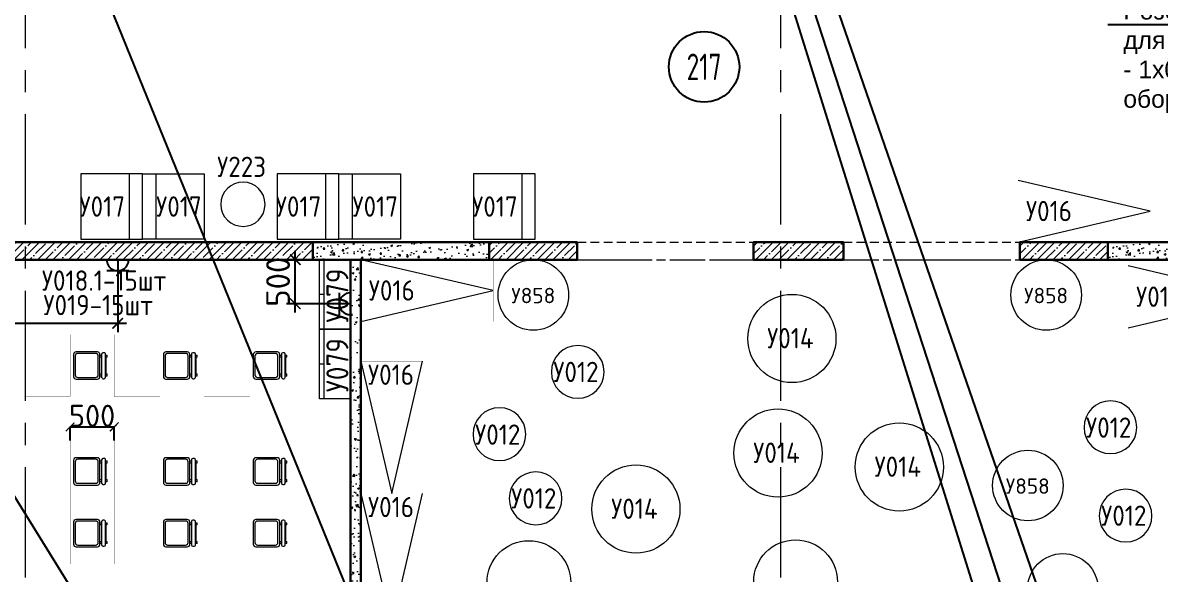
# Model space of a CAD drawing. Header units: millimetres. Extents: x -8417289 to 9420486, y 0 to 166066.
# Drawn here: x -51323 to -38416, y 67430 to 73682 of the extents above; entities that cross this region are included whole.
import ezdxf
from ezdxf import colors
from ezdxf.entities.mleader import LeaderData, LeaderLine
from ezdxf.enums import TextEntityAlignment as Align
from ezdxf.math import Vec2, Vec3

# ---------------------------------------------------------------- set-up
doc = ezdxf.new("R2010")
doc.units = ezdxf.units.MM
doc.header["$MEASUREMENT"] = 0
doc.header["$PDMODE"] = 3
doc.header["$PDSIZE"] = -4
doc.linetypes.add('ADSK_Штриховая_ш2 п1', pattern=[3, 2, -1])
doc.linetypes.add('CENTER', pattern=[2, 1.25, -0.25, 0.25, -0.25])
doc.layers.get('0').update_dxf_attribs({"color": 250, "lineweight": 9})
doc.layers.get('Defpoints').update_dxf_attribs({"color": 6})
for name, color, linetype, lineweight in [('_АР ТЕКСТ', 250, 'Continuous', 25), ('АР_Маркер экспликации', 239, 'Continuous', 13), ('АР_Номер помещения', 1, 'Continuous', 25), ('АР_Оси', 195, 'Continuous', 9), ('АР_Перегородки газоблок', 165, 'Continuous', 30), ('АР_Перегородки газоблок_Штрих', 165, 'Continuous', 5), ('АР_Сущ Несущая стена', 216, 'Continuous', 30), ('АР_тонкая линия', 250, 'Continuous', 0), ('АР_Штриховка монолит', 250, 'Continuous', 9), ('ТХ_мебель передв', 250, 'Continuous', 13), ('ТХ_ОСНОВНОЙ', 103, 'Continuous', 25)]:
    doc.layers.add(name, color=color, linetype=linetype, lineweight=lineweight)
for name, color, linetype in [('ТХ_мебель передв_поз', 251, 'Continuous'), ('ТХ_привязки ЭО', 96, 'Continuous'), ('ТХ_привязки_ВК', 174, 'Continuous'), ('ТХ_привязки_СС', 3, 'Continuous'), ('ТХ_привязки_ЭО', 96, 'Continuous'), ('ТХ_размеры', 240, 'Continuous'), ('ТХ_розетки ЭО', 86, 'Continuous')]:
    doc.layers.add(name, color=color, linetype=linetype)
doc.styles.add('GOST 2.304', font='CS_Gost2304.shx')
doc.styles.add('gost_A', font='CS_Gost2304.shx', dxfattribs={"width": 0.71})
doc.styles.add('ISOCPEUR', font='isocpeur.TTF')
doc.styles.add('ISOCPEUR_1', font='isocpeur.TTF', dxfattribs={"width": 0.9, "height": 250})
doc.dimstyles.new('R_100', dxfattribs={"dimtxt": 270, "dimasz": 120, "dimexe": 100, "dimexo": 0, "dimgap": 60, "dimtad": 1, "dimdec": 0, "dimrnd": 50, "dimzin": 0, "dimdsep": 46, "dimtxsty": 'ISOCPEUR', "dimblk": 'ARCHTICK', "dimcen": 0, "dimdle": 100, "dimclrd": 256, "dimclre": 256, "dimclrt": 256, "dimadec": 0, "dimazin": 0, "dimtfac": 2, "dimtdec": 0, "dimtofl": 0, "dimtmove": 1, "dimatfit": 3, "dimfxl": 1, "dimtvp": 3, "dimtolj": 1, "dimtzin": 0, "dimarcsym": 0})
doc.dimstyles.new('Копия SPDS', dxfattribs={"dimtxt": 250, "dimasz": 100, "dimexe": 0.5, "dimexo": 0.625, "dimtad": 1, "dimdec": 0, "dimrnd": 10, "dimtxsty": 'ISOCPEUR', "dimblk": 'ARCHTICK', "dimcen": 2.5, "dimdle": 0.5, "dimclrd": 256, "dimclre": 256, "dimclrt": 256, "dimadec": 0, "dimazin": 2, "dimtfac": 0.75, "dimtdec": 0, "dimtmove": 1, "dimatfit": 3, "dimfxl": 1, "dimtolj": 1, "dimarcsym": 1})

# ---------------------------------------------------------------- blocks, each defined once
blk = doc.blocks.new('*U1767')
at = {"layer": 'АР_Номер помещения', "color": 7}
blk.add_circle((-14214, 6090), 400, dxfattribs=at)
at = {"color": 7, "style": 'ISOCPEUR', "width": 0.7, "flags": 1}
blk.add_attdef('КАТЕГОРИЯ', (-499, -2092), '', height=250, dxfattribs=at)
at = {"layer": 'АР_Номер помещения', "color": 7, "style": 'ISOCPEUR', "width": 0.7}
blk.add_attdef('НОМЕР_ПОМЕЩЕНИЯ', text='', height=300, dxfattribs=at).set_placement((-14214, 6090), align=Align.MIDDLE_CENTER)
blk = doc.blocks.new('_DotSmall')
at = {"color": 0, "linetype": 'ByBlock', "const_width": 0.5}
blk.add_lwpolyline([(-0.0625, 0, 1), (0.0625, 0, 1)], format="xyb", close=True, dxfattribs=at)
blk = doc.blocks.new('стул 5  340х340')
at = {"linetype": 'ByBlock', "extrusion": (-6.19742e-05, 0.000470712, 1)}
for p, q in [((-15341, 16665, 197), (-15316, 16665, 197)), ((-15341, 16665, 197), (-15341, 16642, 197)), ((-15316, 16642, 197), (-15316, 16665, 197)), ((-15316, 16653, 197), (-15129, 16653, 197)), ((-15129, 16665, 197), (-15104, 16665, 197)), ((-15129, 16665, 197), (-15129, 16642, 197)), ((-15104, 16642, 197), (-15104, 16665, 197)), ((-15375, 16628, 197), (-15375, 16620, 197)), ((-15087, 16642, 197), (-15361, 16642, 197)), ((-15361, 16606, 197), (-15087, 16606, 197)), ((-15341, 16606, 197), (-15341, 16583, 197)), ((-15316, 16583, 197), (-15316, 16606, 197)), ((-15129, 16606, 197), (-15129, 16583, 197)), ((-15104, 16583, 197), (-15104, 16606, 197)), ((-15073, 16620, 197), (-15073, 16628, 197))]:
    blk.add_line(p, q, dxfattribs=at)
at = {"ltscale": 100, "extrusion": (-6.19742e-05, 0.000470712, 1), "elevation": 206}
for points in [[(-15348, 16583), (-15097, 16583, -0.414169), (-15068, 16554), (-15068, 16312, -0.414258), (-15097, 16283), (-15348, 16283, -0.414169), (-15377, 16312), (-15377, 16554, -0.414258)], [(-15328, 16563), (-15114, 16563, -0.414214), (-15085, 16534), (-15085, 16331, -0.414214), (-15114, 16302), (-15328, 16302, -0.414214), (-15357, 16331), (-15357, 16534, -0.414214)]]:
    blk.add_lwpolyline(points, format="xyb", close=True, dxfattribs=at)
at = {"linetype": 'ByBlock', "extrusion": (-6.19742e-05, 0.000470712, 1)}
for centre, start, end in [((-15361, 16628, 206), 90, 180), ((-15361, 16620, 206), 180, 270), ((-15087, 16628, 206), 0, 90), ((-15087, 16620, 206), 270, 0)]:
    blk.add_arc(centre, 13.9, start, end, dxfattribs=at)
blk = doc.blocks.new('У018.1')
at = {"layer": 'ТХ_мебель передв', "ltscale": 100, "const_width": 1}
blk.add_lwpolyline([(135239, 62061), (135239, 61361), (135759, 61361), (135759, 62061)], close=True, dxfattribs=at)
blk = doc.blocks.new('_ArchTick')
at = {"color": 0, "linetype": 'ByBlock', "const_width": 0.15}
blk.add_lwpolyline([(-0.5, -0.5), (0.5, 0.5)], dxfattribs=at)
blk = doc.blocks.new('*D2646')
at = {"layer": 'Defpoints', "color": 0, "lineweight": 13, "ltscale": 0.1, "transparency": 16777216}
for p in [(-50286, 69100), (-50786, 68946), (-50286, 68946)]:
    blk.add_point(p, dxfattribs=at)
at = {"layer": 'ТХ_размеры', "lineweight": -2, "ltscale": 0.1, "transparency": 16777216}
for p, q in [((-50786, 68946), (-50786, 69101)), ((-50786, 69100), (-50285, 69100)), ((-50286, 68946), (-50286, 69101))]:
    blk.add_line(p, q, dxfattribs=at)
at = {"layer": 'ТХ_размеры', "lineweight": -2, "ltscale": 0.1, "transparency": 16777216, "xscale": 100, "yscale": 100, "zscale": 100, "rotation": 180}
blk.add_blockref('_ArchTick', (-50786, 69100), dxfattribs=at)
at = {"layer": 'ТХ_размеры', "lineweight": -2, "ltscale": 0.1, "transparency": 16777216, "xscale": 100, "yscale": 100, "zscale": 100}
blk.add_blockref('_ArchTick', (-50286, 69100), dxfattribs=at)
at = {"layer": 'ТХ_размеры', "ltscale": 0.1, "transparency": 16777216, "insert": (-50536, 69226), "char_height": 250, "attachment_point": 5, "style": 'ISOCPEUR'}
blk.add_mtext('\\A1;500', dxfattribs=at)
blk = doc.blocks.new('Шкаф канцелярский закрытый')
at = {"layer": 'ТХ_мебель передв'}
blk.add_lwpolyline([(207495, -155297), (207495, -154509), (207146, -154509), (207146, -155297)], close=True, dxfattribs=at)
for points in [[(207199, -154509), (207199, -155297)], [(207199, -154903), (207146, -154903)]]:
    blk.add_lwpolyline(points, dxfattribs=at)
blk = doc.blocks.new('У012')
at = {"layer": 'ТХ_мебель передв'}
blk.add_open_spline([(-181454, 44964, -1), (-181454, 44799, -1), (-181586, 44667, -1), (-181750, 44667, -1), (-181920, 44667, -1), (-182052, 44799, -1), (-182052, 44964, -1), (-182052, 45133, -1), (-181920, 45265, -1), (-181750, 45265, -1), (-181586, 45265, -1), (-181454, 45133, -1), (-181454, 44964, -1)], degree=3, knots=[0, 0, 0, 0, 1, 1, 1, 2, 2, 2, 3, 3, 3, 4, 4, 4, 4], dxfattribs=at)
blk = doc.blocks.new('У014')
at = {"layer": 'ТХ_мебель передв'}
blk.add_circle((-169652, 43208, -1), 500, dxfattribs=at)
blk = doc.blocks.new('У016')
at = {"layer": 'ТХ_мебель передв', "lineweight": 0, "ltscale": 100, "transparency": 33554687}
for p, q in [((-49562.5, 37416.5), (-49212.5, 35916.5)), ((-49212.5, 35916.5), (-48862.5, 37416.5))]:
    blk.add_line(p, q, dxfattribs=at)
at = {"layer": 'ТХ_мебель передв', "lineweight": 0, "ltscale": 100, "transparency": 33554687, "const_width": 1}
blk.add_lwpolyline([(-49562.5, 37416.5), (-49562.5, 35916.5), (-48862.5, 35916.5), (-48862.5, 37416.5)], close=True, dxfattribs=at)
blk = doc.blocks.new('У017')
at = {"layer": 'ТХ_мебель передв'}
blk.add_lwpolyline([(252942, -218302), (253682, -218302), (253682, -219002), (252942, -219002)], close=True, dxfattribs=at)
blk.add_lwpolyline([(252942, -219002), (252942, -218852), (253682, -218852), (253682, -219002)], dxfattribs=at)
blk = doc.blocks.new('Стол низкий')
at = {"layer": 'ТХ_мебель передв'}
blk.add_open_spline([(184400, -228430, 0), (184400, -228568, 0), (184288, -228679, 0), (184151, -228679, 0), (184013, -228679, 0), (183897, -228568, 0), (183897, -228430, 0), (183897, -228287, 0), (184013, -228176, 0), (184151, -228176, 0), (184288, -228176, 0), (184400, -228287, 0), (184400, -228430, 0)], degree=3, knots=[0, 0, 0, 0, 1, 1, 1, 2, 2, 2, 3, 3, 3, 4, 4, 4, 4], dxfattribs=at)
blk = doc.blocks.new('_None')
blk = doc.blocks.new('_DotBlank')
at = {"color": 0, "linetype": 'ByBlock', "lineweight": -2}
blk.add_line((-0.5, 0), (-1, 0), dxfattribs=at)
blk.add_circle((0, 0), 0.5, dxfattribs=at)
blk = doc.blocks.new('_Dot')
at = {"color": 0, "linetype": 'ByBlock', "lineweight": -2}
blk.add_line((-0.5, 0), (-1, 0), dxfattribs=at)
at = {"color": 0, "linetype": 'ByBlock', "const_width": 0.5}
blk.add_lwpolyline([(-0.25, 0, 1), (0.25, 0, 1)], format="xyb", close=True, dxfattribs=at)
blk = doc.blocks.new('*U3110')
at = {"color": 0, "linetype": 'ByBlock', "lineweight": -2}
for p, q in [((0, 2.5), (0, -2.5)), ((0, 0), (2.5, 0)), ((2.5, 2.5), (2.5, -2.5)), ((2.5, 0), (5, 0))]:
    blk.add_line(p, q, dxfattribs=at)
blk.add_arc((0, 0), 2.5, 270, 90, dxfattribs=at)
at = {"style": 'GOST 2.304', "width": 0.8, "flags": 1}
blk.add_attdef('MARKA', (-9.86, 4.54), '', height=2.5, dxfattribs=at)
at = {"ltscale": 50, "style": 'gost_A', "width": 0.71}
blk.add_attdef('№GRUP', text='', height=2.5, dxfattribs=at).set_placement((5.14, 6.05), align=Align.MIDDLE_CENTER)
blk = doc.blocks.new('*D2906')
at = {"layer": 'Defpoints', "color": 0, "linetype": 'ByBlock', "lineweight": 13, "ltscale": 500, "transparency": 16777216}
for p in [(-53746, 70996), (-50246, 70808), (-50246, 70275)]:
    blk.add_point(p, dxfattribs=at)
at = {"layer": 'ТХ_привязки_ЭО', "linetype": 'ByBlock', "lineweight": -2, "ltscale": 500, "transparency": 16777216}
for p, q in [((-53746, 70996), (-53746, 70175)), ((-50246, 70808), (-50246, 70175)), ((-53846, 70275), (-50146, 70275))]:
    blk.add_line(p, q, dxfattribs=at)
at = {"layer": 'ТХ_привязки_ЭО', "linetype": 'ByBlock', "lineweight": -2, "ltscale": 500, "transparency": 16777216, "xscale": 120, "yscale": 120, "zscale": 120, "rotation": 180}
blk.add_blockref('_ArchTick', (-53746, 70275), dxfattribs=at)
at = {"layer": 'ТХ_привязки_ЭО', "linetype": 'ByBlock', "lineweight": -2, "ltscale": 500, "transparency": 16777216, "xscale": 120, "yscale": 120, "zscale": 120}
blk.add_blockref('_ArchTick', (-50246, 70275), dxfattribs=at)
at = {"layer": 'ТХ_привязки_ЭО', "linetype": 'ByBlock', "lineweight": 13, "ltscale": 500, "transparency": 16777216, "insert": (-51996, 70470), "char_height": 270, "attachment_point": 5, "style": 'ISOCPEUR'}
blk.add_mtext('\\A1;3500', dxfattribs=at)
blk = doc.blocks.new('*D2909')
at = {"layer": 'Defpoints', "color": 0, "linetype": 'ByBlock', "lineweight": 13, "ltscale": 500, "transparency": 16777216}
for p in [(-48231, 70996), (-47780, 70996), (-47856, 70496)]:
    blk.add_point(p, dxfattribs=at)
at = {"layer": 'ТХ_привязки_ЭО', "linetype": 'ByBlock', "lineweight": -2, "ltscale": 500, "transparency": 16777216}
for p, q in [((-47780, 70996), (-48331, 70996)), ((-48231, 70396), (-48231, 71096)), ((-47856, 70496), (-48331, 70496))]:
    blk.add_line(p, q, dxfattribs=at)
at = {"layer": 'ТХ_привязки_ЭО', "linetype": 'ByBlock', "lineweight": -2, "ltscale": 500, "transparency": 16777216, "xscale": 120, "yscale": 120, "zscale": 120}
for p, rotation in [((-48231, 70996), 90), ((-48231, 70496), 270)]:
    blk.add_blockref('_ArchTick', p, dxfattribs=dict(at, rotation=rotation))
at = {"layer": 'ТХ_привязки_ЭО', "linetype": 'ByBlock', "lineweight": 13, "ltscale": 500, "transparency": 16777216, "insert": (-48426, 70746), "char_height": 270, "attachment_point": 5, "rotation": 90, "style": 'ISOCPEUR'}
blk.add_mtext('\\A1;500', dxfattribs=at)

msp = doc.modelspace()

# ---------------------------------------------------------------- hatches: boundary and pattern name
at = {"layer": 'АР_Перегородки газоблок_Штрих', "ltscale": 100}
h = msp.add_hatch(dxfattribs=at)
h.set_pattern_fill('AR-CONC', color=256, scale=30)
h.set_pattern_definition([(50, (-10792.52, 4150), (215.17805, -18.82564), [22.5, -247.5]), (355, (-10792.52, 4150), (-41.6254, 225.65764), [18, -198]), (100.45144, (-10774.59, 4148.43), (173.55265, 206.832), [19.12206, -210.34263]), (46.1842, (-10792.52, 4210), (320.1724, -49.6558), [33.75, -371.25]), (96.63564, (-10765.84, 4205.86), (280.3986, 292.2356), [28.6831, -315.5141]), (351.18416, (-10792.52, 4210), (280.3986, 292.2356), [27, -297]), (21, (-10762.52, 4195), (179.0721, -120.78567), [22.5, -247.5]), (326, (-10762.52, 4195), (72.9946, 217.545), [18, -198]), (71.45144, (-10747.6, 4184.93), (252.0667, 96.75935), [19.12206, -210.34263]), (37.5, (-10792.52, 4150), (3.64796, 99.86816), [0, -195.6, 0, -201, 0, -198.75]), (7.5, (-10792.52, 4150), (78.92086, 118.32351), [0, -114.6, 0, -191.1, 0, -75.75]), (327.5, (-10859.42, 4150), (160.14673, -6.76646), [0, -75, 0, -234, 0, -310.5]), (317.5, (-10889.42, 4150), (174.95585, 30.0315), [0, -97.5, 0, -155.4, 0, -220.5])])
h.paths.add_polyline_path([(-48039.8, 71195.7), (-48039.8, 70995.7), (-46039.6, 70995.7), (-46039.7, 71195.7)])
h = msp.add_hatch(dxfattribs=at)
h.set_pattern_fill('AR-CONC', color=256, scale=30)
h.set_pattern_definition([(50, (-1763.36, 4150), (215.17805, -18.82564), [22.5, -247.5]), (355, (-1763.36, 4150), (-41.6254, 225.65764), [18, -198]), (100.45144, (-1745.42, 4148.43), (173.55265, 206.832), [19.12206, -210.34263]), (46.1842, (-1763.36, 4210), (320.1724, -49.6558), [33.75, -371.25]), (96.63564, (-1736.67, 4205.86), (280.3986, 292.2356), [28.6831, -315.5141]), (351.18416, (-1763.36, 4210), (280.3986, 292.2356), [27, -297]), (21, (-1733.36, 4195), (179.0721, -120.78567), [22.5, -247.5]), (326, (-1733.36, 4195), (72.9946, 217.545), [18, -198]), (71.45144, (-1718.43, 4184.93), (252.0667, 96.75935), [19.12206, -210.34263]), (37.5, (-1763.356, 4150), (3.64796, 99.86816), [0, -195.6, 0, -201, 0, -198.75]), (7.5, (-1763.36, 4150), (78.92086, 118.32351), [0, -114.6, 0, -191.1, 0, -75.75]), (327.5, (-1830.256, 4150), (160.14673, -6.76646), [0, -75, 0, -234, 0, -310.5]), (317.5, (-1860.26, 4150), (174.95585, 30.0315), [0, -97.5, 0, -155.4, 0, -220.5])])
h.paths.add_polyline_path([(-39010.7, 71195.7), (-39010.6, 70995.7), (-37010.5, 70995.7), (-37010.5, 71195.7)])
h = msp.add_hatch(dxfattribs=at)
h.set_pattern_fill('AR-CONC', color=256, scale=30)
h.set_pattern_definition([(50, (0, 0), (215.17805, -18.82564), [22.5, -247.5]), (355, (0, 0), (-41.6254, 225.65764), [18, -198]), (100.45144, (17.93, -1.57), (173.55265, 206.832), [19.12206, -210.34263]), (46.1842, (0, 60), (320.1724, -49.6558), [33.75, -371.25]), (96.63564, (26.68, 55.86), (280.3986, 292.2356), [28.6831, -315.5141]), (351.18416, (0, 60), (280.3986, 292.2356), [27, -297]), (21, (30, 45), (179.0721, -120.78567), [22.5, -247.5]), (326, (30, 45), (72.9946, 217.545), [18, -198]), (71.45144, (44.92, 34.93), (252.0667, 96.75935), [19.12206, -210.34263]), (37.5, (0, 0), (3.64796, 99.868156), [0, -195.6, 0, -201, 0, -198.75]), (7.5, (0, 0), (78.92086, 118.32351), [0, -114.6, 0, -191.1, 0, -75.75]), (327.5, (-66.9, 0), (160.14673, -6.76646), [0, -75, 0, -234, 0, -310.5]), (317.5, (-96.9, 0), (174.95585, 30.0315), [0, -97.5, 0, -155.4, 0, -220.5])])
h.paths.add_polyline_path([(-47605.6, 70995.7), (-47605.7, 66845.7), (-47485.7, 66845.7), (-47485.6, 70995.7)])
at = {"layer": 'АР_Штриховка монолит', "ltscale": 100}
h = msp.add_hatch(dxfattribs=at)
h.set_pattern_fill('ANSI35', color=256, scale=500)
h.paths.add_polyline_path([(-48039.8, 71195.7), (-53745.7, 71195.7), (-53745.7, 70995.7), (-48039.8, 70995.7)])
h = msp.add_hatch(dxfattribs=at)
h.set_pattern_fill('ANSI35', color=256, scale=500)
h.set_pattern_definition([(45, (-2990.98, -5e-09), (-88.38835, 88.38835), []), (45, (-2902.59, -5e-09), (-88.38835, 88.38835), [156.25, -31.25, 0, -31.25])])
h.paths.add_polyline_path([(-45030.7, 71195.7), (-46039.7, 71195.7), (-46039.7, 70995.7), (-45030.7, 70995.7)])
h = msp.add_hatch(dxfattribs=at)
h.set_pattern_fill('ANSI35', color=256, scale=500)
h.set_pattern_definition([(45, (18.04, 0), (-88.38835, 88.38835), []), (45, (106.43, 0), (-88.38835, 88.38835), [156.25, -31.25, 0, -31.25])])
h.paths.add_polyline_path([(-42010.7, 71195.7), (-43030.7, 71195.7), (-43030.7, 70995.7), (-42010.7, 70995.7)])
h = msp.add_hatch(dxfattribs=at)
h.set_pattern_fill('ANSI35', color=256, scale=500)
h.set_pattern_definition([(45, (3038.02, -5e-09), (-88.38835, 88.38835), []), (45, (3126.41, -5e-09), (-88.38835, 88.38835), [156.25, -31.25, 0, -31.25])])
h.paths.add_polyline_path([(-39001.7, 71195.7), (-40010.7, 71195.7), (-40010.7, 70995.7), (-39001.7, 70995.7)])

# ---------------------------------------------------------------- linework, layer by layer
at = {"layer": 'АР_Оси', "linetype": 'CENTER', "ltscale": 1000}
for p, q in [((-51290.7, 53394.4), (-51290.7, 87701.9)), ((-42720.7, 53394.4), (-42720.7, 87701.9)), ((-89429.5, 70995.7), (-5832.3, 70995.7))]:
    msp.add_line(p, q, dxfattribs=at)
at = {"layer": 'АР_Перегородки газоблок', "ltscale": 100}
for p, q in [((-48030.8, 71195.7), (-46003.7, 71195.7)), ((-39010.7, 71195.7), (-36983.5, 71195.7)), ((-48030.8, 70995.7), (-46003.7, 70995.7)), ((-39019.6, 70995.7), (-36983.5, 70995.7))]:
    msp.add_line(p, q, dxfattribs=at)
for points in [[(-47605.7, 66845.7), (-47605.7, 70995.7)], [(-47485.7, 70995.7), (-47485.7, 66845.7)]]:
    msp.add_lwpolyline(points, dxfattribs=at)
at = {"layer": 'АР_Сущ Несущая стена', "ltscale": 100}
for p, q in [((-53745.7, 71195.7), (-48030.8, 71195.7)), ((-48030.8, 71195.7), (-48030.8, 70995.7)), ((-46030.7, 71195.7), (-45030.7, 71195.7)), ((-46030.7, 71195.7), (-46030.7, 70995.7)), ((-45030.7, 71195.7), (-45030.7, 70995.7)), ((-45030.7, 71195.7), (-45030.7, 70995.7)), ((-43030.7, 71195.7), (-42010.7, 71195.7)), ((-43030.7, 71195.7), (-43030.7, 70995.7)), ((-42010.7, 71195.7), (-42010.7, 70995.7)), ((-40010.7, 71195.7), (-39010.7, 71195.7)), ((-40010.7, 71195.7), (-40010.7, 70995.7)), ((-39010.7, 71195.7), (-39010.7, 70995.7)), ((-53745.7, 70995.7), (-48030.8, 70995.7)), ((-46030.7, 70995.7), (-45030.7, 70995.7)), ((-43030.7, 70995.7), (-42010.7, 70995.7)), ((-40010.7, 70995.7), (-39010.7, 70995.7))]:
    msp.add_line(p, q, dxfattribs=at)
at = {"layer": 'АР_тонкая линия', "linetype": 'ADSK_Штриховая_ш2 п1', "ltscale": 50}
for p, q in [((-45030.7, 71195.7), (-43030.7, 71195.7)), ((-42010.7, 71195.7), (-40010.7, 71195.7)), ((-45030.7, 70995.7), (-43030.7, 70995.7)), ((-42010.7, 70995.7), (-40010.7, 70995.7))]:
    msp.add_line(p, q, dxfattribs=at)
at = {"layer": 'ТХ_мебель передв', "ltscale": 0.1}
for centre, radius in [((-45529.1, 70595.7), 400), ((-39709.9, 70595.7), 400), ((-39917.8, 68435.3), 400), ((-45580.2, 67335.2), 475), ((-42553.5, 67344.8), 475), ((-39521, 67264), 400)]:
    msp.add_circle(centre, radius, dxfattribs=at)

# ---------------------------------------------------------------- block references
at = {"layer": 'АР_Маркер экспликации', "color": 7}
ref = msp.add_blockref('*U1767', (-29377.7, 67092.4), dxfattribs=at)
ref.add_attrib('НОМЕР_ПОМЕЩЕНИЯ', '217', dxfattribs={"layer": 'АР_Номер помещения', "color": 7, "height": 300, "style": 'ISOCPEUR', "width": 0.7}).set_placement((-43592.1, 73182.4), align=Align.MIDDLE_CENTER)
at = {"layer": 'ТХ_мебель передв', "rotation": 90}
for p in [(-2612.2, 120758.2), (-10069.2, 119858.2), (-1362.1, 119787)]:
    msp.add_blockref('У016', p, dxfattribs=at)
at = {"layer": 'ТХ_мебель передв'}
for name, p in [('У014', (127056.7, 26894.3, 0.6)), ('У018.1', (-186544.5, 8084.3)), ('У018.1', (-185524.5, 8084.3)), ('У018.1', (-184504.5, 8084.3)), ('У012', (136727.5, 24757.8, 0.6)), ('У016', (2076.8, 32429.1)), ('У012', (135838.4, 24051.8, 0.6)), ('У012', (142771.4, 24129.8, 0.6)), ('У014', (126898.9, 25595.4, 0.6)), ('У014', (128275.6, 25437.4, 0.6)), ('У018.1', (-186544.5, 6884.3)), ('У018.1', (-185524.5, 6884.3)), ('У018.1', (-184504.5, 6884.3)), ('У014', (125286.6, 24960.6, 0.6)), ('У012', (136249.3, 23323.9, 0.6)), ('У016', (2076.8, 30929.1)), ('У012', (142944.2, 23128.4, 0.6)), ('У018.1', (-186544.5, 6184.3)), ('У018.1', (-185524.5, 6184.3)), ('У018.1', (-184504.5, 6184.3))]:
    msp.add_blockref(name, p, dxfattribs=at)
at = {"layer": 'ТХ_мебель передв', "ltscale": 100, "xscale": -1, "rotation": 270}
for p in [(-67030, 85018.1, -197), (-66010, 85018.1, -197), (-64990, 85018.1, -197), (-67030, 83818.1, -197), (-66010, 83818.1, -197), (-64990, 83818.1, -197), (-67030, 83118.1, -197), (-66010, 83118.1, -197), (-64990, 83118.1, -197)]:
    msp.add_blockref('стул 5  340х340', p, dxfattribs=at)
at = {"layer": 'ТХ_ОСНОВНОЙ', "xscale": -1}
for name, p, rotation in [('У017', (-268966.4, 324912), 90), ('У017', (-266738.6, 324912), 90), ('У017', (-264510.9, 324912), 90), ('Шкаф канцелярский закрытый', (-255101.2, -84301.7), 180), ('Шкаф канцелярский закрытый', (-255101.2, -85090.6), 180)]:
    msp.add_blockref(name, p, dxfattribs=dict(at, rotation=rotation))
at = {"layer": 'ТХ_ОСНОВНОЙ', "rotation": 270}
for p in [(169037.3, 324912), (171265, 324912)]:
    msp.add_blockref('У017', p, dxfattribs=at)
at = {"layer": 'ТХ_ОСНОВНОЙ'}
msp.add_blockref('Стол низкий', (-232973.5, 300051.9, 0), dxfattribs=at)
at = {"layer": 'ТХ_розетки ЭО', "ltscale": 50, "xscale": 50, "yscale": 50, "zscale": 50}
for p, rotation in [((-50245.7, 70995.7), 270), ((-47605.7, 70495.6), 180)]:
    msp.add_blockref('*U3110', p, dxfattribs=dict(at, rotation=rotation))

# ---------------------------------------------------------------- texts
at = {"layer": 'ТХ_мебель передв_поз', "color": 2, "lineweight": 35, "style": 'ISOCPEUR_1', "width": 0.9}
for s, p in [('У223', (-49117.2, 71934)), ('У017', (-50678.9, 71483.6)), ('У017', (-49809.1, 71483.6)), ('У017', (-48451.2, 71483.6)), ('У017', (-47581.3, 71483.6)), ('У017', (-46223.4, 71483.6)), ('У016', (-39939.3, 71432.6)), ('У016', (-47396.3, 70532.6)), ('У016', (-38689.3, 70461.4)), ('У016', (-47405.2, 69576.8)), ('У016', (-47405.2, 68076.8))]:
    msp.add_text(s, height=230, dxfattribs=at).set_placement(p)
at = {"layer": 'ТХ_мебель передв_поз', "lineweight": 35, "style": 'ISOCPEUR_1', "width": 0.9}
for s, p in [('У018.1-15шт', (-51106, 70644.1)), ('У019-15шт', (-51088, 70366.6))]:
    msp.add_text(s, height=230, dxfattribs=at).set_placement(p)
at = {"layer": 'ТХ_мебель передв_поз', "style": 'ISOCPEUR_1', "width": 0.9}
for p in [(-47627.7, 70281.8), (-47627.7, 69493)]:
    msp.add_text('У079', height=250, rotation=90, dxfattribs=at).set_placement(p)
at = {"layer": 'ТХ_мебель передв_поз', "color": 2, "style": 'ISOCPEUR'}
for p in [(-45779.1, 70501.8), (-39959.9, 70501.8), (-40167.7, 68341.4)]:
    msp.add_text('У858', height=175, dxfattribs=at).set_placement(p)
at = {"layer": 'ТХ_мебель передв_поз', "color": 2, "style": 'ISOCPEUR_1', "width": 0.9}
for s, p in [('У014', (-42876, 69991)), ('У012', (-45302.3, 69608.5)), ('У012', (-39257.2, 68977.5)), ('У012', (-46189.5, 68897.9)), ('У014', (-43033.8, 68692)), ('У014', (-41657.1, 68534.1)), ('У012', (-45780.5, 68174.6)), ('У014', (-44646, 68057.3)), ('У012', (-39085.5, 67979))]:
    msp.add_text(s, height=230, dxfattribs=at).set_placement(p)

# ---------------------------------------------------------------- dimensions: what is measured, and where the dimension line sits
at = {"layer": 'ТХ_привязки_ЭО', "linetype": 'ByBlock', "lineweight": 13, "ltscale": 500}
dim = msp.add_linear_dim(base=(-50245.7, 70274.6), p1=(-53745.7, 70995.7), p2=(-50245.7, 70808.2), dimstyle='R_100', override={"dimpost": '\\X'}, dxfattribs=at)
dim.commit()
dim.dimension.update_dxf_attribs({"geometry": '*D2906', "text_midpoint": (-51995.7, 70274.6), "dimtype": 160})
dim = msp.add_linear_dim(base=(-48231.2, 70995.6), p1=(-47855.7, 70495.6), p2=(-47780.4, 70995.6), angle=90, dimstyle='R_100', override={"dimpost": '\\X'}, dxfattribs=at)
dim.commit()
dim.dimension.update_dxf_attribs({"geometry": '*D2909', "text_midpoint": (-48231.2, 70745.6), "dimtype": 160})
at = {"layer": 'ТХ_размеры', "ltscale": 0.1}
dim = msp.add_linear_dim(base=(-50285.7, 69100.5), p1=(-50785.7, 68945.7), p2=(-50285.7, 68945.7), dimstyle='Копия SPDS', dxfattribs=at)
dim.commit()
dim.dimension.update_dxf_attribs({"geometry": '*D2646', "text_midpoint": (-50535.7, 69226.1)})

# ---------------------------------------------------------------- leaders
at = {"layer": '_АР ТЕКСТ'}
ml = msp.add_multileader_mtext('Standard', dxfattribs=at)
ml.set_content('{\\W0.8;-2,550}', color=256, style='ISOCPEUR')
ml.set_leader_properties(color=256, linetype='Continuous', lineweight=-1)
ml.set_arrow_properties(name='DOTSMALL')
ml.build(insert=Vec2(0, 0))
ml.multileader.update_dxf_attribs({"has_text_frame": 1, "text_left_attachment_type": 4, "text_right_attachment_type": 4, "dogleg_length": 100, "arrow_head_size": 180})
ctx = ml.context
ctx.base_point, ctx.char_height, ctx.arrow_head_size, ctx.landing_gap_size, ctx.plane_origin = Vec3(-302775.8, 123943.3, -2), 250, 180, 50, Vec3(-302295.5, 121699.2, -2)
ctx.left_attachment, ctx.right_attachment = 4, 4
notes = []
notes.append((ctx, [(0, (0, 0, 0), (0, 0), (1, 0), 1, [])]))
ctx.mtext.insert, ctx.mtext.width, ctx.mtext.defined_height, ctx.mtext.line_spacing_style, ctx.mtext.flow_direction = Vec3(-302725.8, 124276.6, -2), 801.086, 330.7, 2, 5
ml = msp.add_multileader_mtext('Standard', dxfattribs=at)
ml.set_content('{\\W0.8;-2,550}', color=256, style='ISOCPEUR')
ml.set_leader_properties(color=256, linetype='Continuous', lineweight=-1)
ml.set_arrow_properties(name='DOTSMALL')
ml.build(insert=Vec2(0, 0))
ml.multileader.update_dxf_attribs({"has_text_frame": 1, "text_left_attachment_type": 4, "text_right_attachment_type": 4, "dogleg_length": 100, "arrow_head_size": 180})
ctx = ml.context
ctx.base_point, ctx.char_height, ctx.arrow_head_size, ctx.landing_gap_size, ctx.plane_origin = Vec3(-314736, 120073.3, -2), 250, 180, 50, Vec3(-314255.7, 117829.3, -2)
ctx.left_attachment, ctx.right_attachment = 4, 4
notes.append((ctx, [(0, (0, 0, 0), (0, 0), (1, 0), 1, [])]))
ctx.mtext.insert, ctx.mtext.width, ctx.mtext.defined_height, ctx.mtext.line_spacing_style, ctx.mtext.flow_direction = Vec3(-314686, 120406.6, -2), 801.086, 330.7, 2, 5
at = {"layer": 'ТХ_привязки ЭО'}
ml = msp.add_multileader_mtext('Standard', dxfattribs=at)
ml.set_content('{\\fArial|b0|i0|c204|p34;Блок розеток на Н-1800мм от УЧП\\Pдля подкл.:\\P- 1х0.1кВт/220В/1Ф - школьный информатор (поз. У224)\\P- 3х0.5кВт/220В/1Ф - доп. оборуд-е}', color=256, style='ISOCPEUR')
ml.set_leader_properties()
ml.set_arrow_properties(name='NONE')
ml.build(insert=Vec2(0, 0))
ml.multileader.update_dxf_attribs({"text_left_attachment_type": 6, "text_right_attachment_type": 6, "dogleg_length": 0.36})
ctx = ml.context
ctx.base_point, ctx.char_height, ctx.plane_origin = Vec3(-33548.2, 49206.1, -0.6), 200, Vec3(-36639.1, 36845.8, -0.6)
ctx.left_attachment, ctx.right_attachment = 6, 6
notes.append((ctx, [(0, (1, 1, 0), (-33548.6, 49206.1, -0.6), (1, 0), 0.36, [(0, [(-42413.6, 74807.3, -0.6)], 0, [])])]))
ctx.mtext.insert, ctx.mtext.width, ctx.mtext.flow_direction = Vec3(-33546.2, 49464.9, -0.6), 7613.12, 5
ml = msp.add_multileader_mtext('Standard', dxfattribs=at)
ml.set_content('{\\fArial|b0|i0|c204|p34;Розетка на \\fArial|b0|i0|c0|p34;H-1800\\fArial|b0|i0|c204|p34;мм от УЧП\\Pдля подкл.:\\P- 1х0.5кВт/220В/1Ф - доп. оборуд-е}', color=256, style='ISOCPEUR')
ml.set_leader_properties()
ml.set_arrow_properties(name='NONE')
ml.build(insert=Vec2(0, 0))
ml.multileader.update_dxf_attribs({"text_left_attachment_type": 6, "text_right_attachment_type": 6, "dogleg_length": 0.36})
ctx = ml.context
ctx.base_point, ctx.char_height, ctx.plane_origin = Vec3(-38836.7, 73660.5), 200, Vec3(-30510, 70582.9)
ctx.left_attachment, ctx.right_attachment = 6, 6
notes.append((ctx, [(1, (1, 1, 0), (-35076.1, 73660.5), (-1, 0), 0.36, [(1, [(-29455.7, 70495.6), (-31625.3, 70933.2), (-34649.7, 71318.7)], 0, [])])]))
ctx.mtext.insert, ctx.mtext.width, ctx.mtext.flow_direction = Vec3(-38834.7, 73919.3), 3894.157, 5
ml = msp.add_multileader_mtext('Standard', dxfattribs=at)
ml.set_content('{\\fArial|b0|i0|c204|p34;Розетка на \\fArial|b0|i0|c0|p34;H-1800\\fArial|b0|i0|c204|p34;мм от УЧП\\Pдля подкл.:\\P- 2х0.5кВт/220В/1Ф - доп. оборуд-е}', color=256, style='ISOCPEUR')
ml.set_leader_properties()
ml.set_arrow_properties(name='NONE')
ml.build(insert=Vec2(0, 0))
ml.multileader.update_dxf_attribs({"text_left_attachment_type": 6, "text_right_attachment_type": 6, "dogleg_length": 0.36})
ctx = ml.context
ctx.base_point, ctx.char_height, ctx.plane_origin = Vec3(-43679.9, 55833.3, -0.2), 200, Vec3(-35353.2, 53014.5, -0.2)
ctx.left_attachment, ctx.right_attachment = 6, 6
notes.append((ctx, [(0, (1, 1, 0), (-43680.2, 55833.3, -0.2), (1, 0), 0.36, [(2, [(-53245.7, 71258.2, -0.2)], 0, [])])]))
ctx.mtext.insert, ctx.mtext.width, ctx.mtext.flow_direction = Vec3(-43677.9, 56092.1, -0.2), 3894.157, 5
ml = msp.add_multileader_mtext('Standard', dxfattribs=at)
ml.set_content('\\A1;{\\fArial|b0|i0|c204|p34;Кабель из стены на Н-1200 \\A0;мм от УЧП\\A1; (\\fArial|b0|i0|c0|p34;L-1\\fArial|b0|i0|c204|p34;,0м)\\Pдля подкл. электросушителя для рук \\A0;(поз. У240):\\P- 1,0 кВт/220В/1Ф}', color=256, style='ISOCPEUR')
ml.set_leader_properties()
ml.set_arrow_properties(name='NONE')
ml.build(insert=Vec2(0, 0))
ml.multileader.update_dxf_attribs({"text_left_attachment_type": 6, "text_right_attachment_type": 6, "dogleg_length": 0.36})
ctx = ml.context
ctx.base_point, ctx.char_height, ctx.landing_gap_size, ctx.plane_origin = Vec3(-54850.8, 62644.9), 200, 0, Vec3(-86562.1, 53669)
ctx.left_attachment, ctx.right_attachment = 6, 6
notes.append((ctx, [(0, (1, 1, 0), (-54851.2, 62644.9), (1, 0), 0.36, [(1, [(-58733, 67761.8)], 0, [])])]))
ctx.mtext.insert, ctx.mtext.width, ctx.mtext.flow_direction = Vec3(-54850.8, 62884.9), 6437.978, 5
ml = msp.add_multileader_mtext('Standard', dxfattribs=at)
ml.set_content('\\A1;{\\fArial|b0|i0|c204|p34;Комментарии по подводимым коммуникациям - см. пом. \\fArial|b0|i0|c0|p34;2\\fArial|b0|i0|c204|p34;16}', color=256, style='ISOCPEUR')
ml.set_leader_properties()
ml.set_arrow_properties(name='NONE')
ml.build(insert=Vec2(0, 0))
ml.multileader.update_dxf_attribs({"text_left_attachment_type": 6, "text_right_attachment_type": 6, "dogleg_length": 0.36})
ctx = ml.context
ctx.base_point, ctx.char_height, ctx.plane_origin = Vec3(-53647.4, 65285.5), 200, Vec3(-55617.9, 49090.7)
ctx.left_attachment, ctx.right_attachment = 6, 6
notes.append((ctx, [(0, (1, 1, 0), (-53647.7, 65285.5), (1, 0), 0.36, [(1, [(-53962.7, 67445.8)], 0, [])])]))
ctx.mtext.insert, ctx.mtext.width, ctx.mtext.flow_direction = Vec3(-53645.4, 65544.3), 4076.662, 5
at = {"layer": 'ТХ_привязки_ВК'}
ml = msp.add_multileader_mtext('Standard', dxfattribs=at)
ml.set_content('{\\fArial|b0|i0|c204|p34;Вентиль подвода хол. воды dy-15,\\A1;\\fArial|b0|i0|c0|p34;\\P\\pt3;\\A0;\\fArial|b0|i0|c204|p34;Выпуск канализации dy-50\\A1;\\fArial|b0|i0|c0|p34;\\P\\fArial|b0|i0|c204|p34;для подкл. питьев. фонтанчика (поз. У300а) }', color=256, style='ISOCPEUR')
ml.set_leader_properties()
ml.set_arrow_properties(name='DOT')
ml.build(insert=Vec2(0, 0))
ml.multileader.update_dxf_attribs({"text_left_attachment_type": 6, "text_right_attachment_type": 6, "dogleg_length": 0.36, "arrow_head_size": 100})
ctx = ml.context
ctx.base_point, ctx.char_height, ctx.arrow_head_size, ctx.plane_origin = Vec3(-43601.6, 57345.6), 200, 100, Vec3(-41465.2, 80243.9)
ctx.left_attachment, ctx.right_attachment = 6, 6
notes.append((ctx, [(0, (1, 1, 0), (-43602, 57345.6), (1, 0), 0.36, [(1, [(-50740.7, 74865.7)], 0, [])])]))
ctx.mtext.insert, ctx.mtext.width, ctx.mtext.flow_direction = Vec3(-43599.6, 57604.4), 5601.285, 5
at = {"layer": 'ТХ_привязки_СС'}
ml = msp.add_multileader_mtext('Standard', dxfattribs=at)
ml.set_content('{\\fArial|b0|i0|c204|p34;Точка доступа \\fArial|b0|i0|c0|p34;Wi-Fi (\\fArial|b0|i0|c204|p34;ТД \\fArial|b0|i0|c0|p34;WiFi \\fArial|b0|i0|c204|p34;МЭШ\\fArial|b0|i0|c0|p34;)\\fArial|b0|i0|c204|p34;:\\P\\A1;-1хRJ45\\P-\\fArial|b0|i0|c0|p34;H-\\fArial|b0|i0|c204|p34;не выше 150мм от уровня подвесного потолка}', color=256, style='ISOCPEUR')
ml.set_leader_properties()
ml.set_arrow_properties(name='DOTBLANK')
ml.build(insert=Vec2(0, 0))
ml.multileader.update_dxf_attribs({"text_left_attachment_type": 6, "text_right_attachment_type": 6, "dogleg_length": 0.36, "arrow_head_size": 150})
ctx = ml.context
ctx.base_point, ctx.char_height, ctx.arrow_head_size, ctx.plane_origin = Vec3(-33900.5, 46074.2), 200, 150, Vec3(-25253.3, 83050.9)
ctx.left_attachment, ctx.right_attachment = 6, 6
notes.append((ctx, [(0, (1, 1, 0), (-33900.8, 46074.2), (1, 0), 0.36, [(3, [(-42883.5, 74796.8)], 0, [])])]))
ctx.mtext.insert, ctx.mtext.width, ctx.mtext.defined_height, ctx.mtext.flow_direction = Vec3(-33898.5, 46315.2), 5088.693, 240, 5
ml = msp.add_multileader_mtext('Standard', dxfattribs=at)
ml.set_content('\\A1;{\\fArial|b0|i0|c204|p34;Розетка на \\fArial|b0|i0|c0|p34;H-\\fArial|b0|i0|c204|p34;18\\fArial|b0|i0|c0|p34;00\\fArial|b0|i0|c204|p34;мм от УЧП\\Pдля подкл. школьн. информатора (поз. У224):\\P-1хRJ45}', color=256, style='ISOCPEUR')
ml.set_leader_properties()
ml.set_arrow_properties(name='NONE')
ml.build(insert=Vec2(0, 0))
ml.multileader.update_dxf_attribs({"text_left_attachment_type": 6, "text_right_attachment_type": 6, "dogleg_length": 0.36})
ctx = ml.context
ctx.base_point, ctx.char_height, ctx.plane_origin = Vec3(-33737.5, 47380.8, -0.6), 200, Vec3(-32112.3, 50615.2, -0.6)
ctx.left_attachment, ctx.right_attachment = 6, 6
notes.append((ctx, [(0, (1, 1, 0), (-33737.8, 47380.8, -0.6), (1, 0), 0.36, [(0, [(-42664.1, 74797.3, -0.6)], 0, [])])]))
ctx.mtext.insert, ctx.mtext.width, ctx.mtext.defined_height, ctx.mtext.flow_direction = Vec3(-33735.5, 47620.8, -0.6), 7626.761, 567.4, 5
for ctx, leaders in notes:
    for number, flags, end, landing, length, lines in leaders:
        leader = LeaderData()
        leader.index, (leader.has_last_leader_line, leader.has_dogleg_vector, leader.attachment_direction) = number, flags
        leader.last_leader_point, leader.dogleg_vector, leader.dogleg_length = Vec3(end), Vec3(landing), length
        for number, points, colour, breaks in lines:
            line = LeaderLine()
            line.index, line.vertices, line.color, line.breaks = number, Vec3.list(points), colors.encode_raw_color(colour), breaks
            leader.lines.append(line)
        ctx.leaders.append(leader)

doc.saveas('drawing.dxf')
